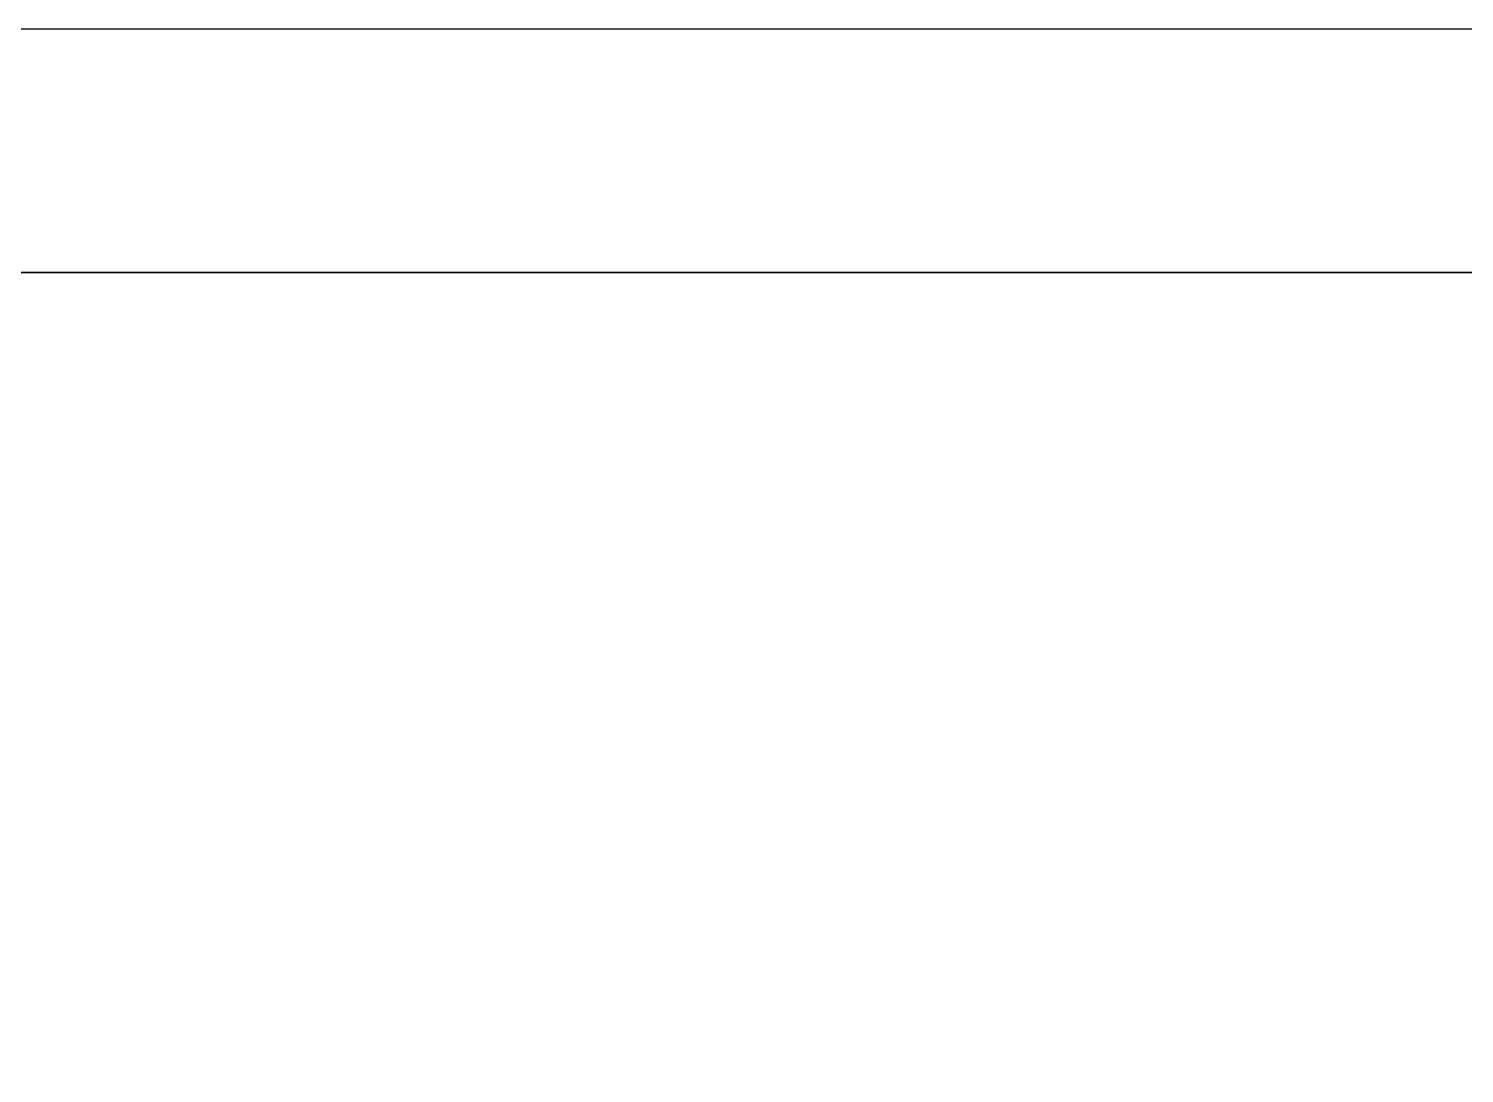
# Paper-space layout 'A2mask' of a CAD drawing. Extents: x 0 to 564, y 0 to 393.
# Drawn here: x 465.99 to 490.73, y 70.2 to 88.2 of the extents above; entities that cross this region are included whole.
import ezdxf
from ezdxf.enums import TextEntityAlignment as Align

# ---------------------------------------------------------------- set-up
doc = ezdxf.new("R2010")
doc.units = 0
doc.layers.get('0').update_dxf_attribs({"linetype": 'CONTINUOUS'})
doc.layers.get('Defpoints').update_dxf_attribs({"linetype": 'CONTINUOUS'})
doc.layers.add('JPP_Mask', color=7, linetype='CONTINUOUS')
doc.styles.add('JPP', font='arial.ttf')

# ---------------------------------------------------------------- blocks, each defined once
blk = doc.blocks.new('A2mask')
at = {"color": 154, "true_color": 0x004a91}
blk.add_line((560, 84), (441, 84), dxfattribs=at)
at = {"layer": 'Defpoints'}
blk.add_lwpolyline([(437.5, 0), (437.5, 84), (563.5, 84)], dxfattribs=at)
at = {"color": 7, "style": 'JPP'}
for tag, p in [('Client', (516.6, 80.5)), ('Project1', (516.6, 63)), ('Project2', (516.6, 57.75)), ('Project3', (516.6, 52.5)), ('Title1', (516.6, 40.25)), ('Title2', (516.6, 35)), ('Title3', (516.6, 29.75)), ('Status', (441, 5.25))]:
    blk.add_attdef(tag, text='', height=2.5, dxfattribs=at).set_placement(p, align=Align.MIDDLE_LEFT)
at = {"color": 2, "style": 'JPP'}
for tag, p in [('Scale', (460.25, 17.5)), ('Drawn', (491.75, 17.5)), ('Checked', (523.25, 17.5)), ('Date', (554.75, 17.5))]:
    blk.add_attdef(tag, text='', height=1.4, dxfattribs=at).set_placement(p, align=Align.MIDDLE_CENTER)
at = {"color": 6, "style": 'JPP'}
for tag, p in [('Ref', (504, 5.25)), ('DrgNo.', (533.4, 5.25))]:
    blk.add_attdef(tag, text='', height=2.8, dxfattribs=at).set_placement(p, align=Align.MIDDLE_LEFT)
blk.add_attdef('Rev', text='', height=2.8, dxfattribs=at).set_placement((557.392, 5.25), align=Align.MIDDLE_CENTER)
blk = doc.blocks.new('A0A1revisionblock')
at = {"layer": 'Defpoints'}
for p, q in [((0, 6), (180, 6)), ((0, 0), (180, 0))]:
    blk.add_line(p, q, dxfattribs=at)
at = {"color": 2, "style": 'JPP', "flags": 8}
for tag, p in [('RevLetter', (7.525, 2)), ('RevNote_001', (12.739, 1.999)), ('RevBy', (127.525, 2)), ('RevChecked', (148.025, 2)), ('RevDate', (164.025, 2))]:
    blk.add_attdef(tag, p, '', height=2, dxfattribs=at)
blk = doc.blocks.new('A2Rrevisionblock')
at = {"xscale": 0.7, "yscale": 0.7, "zscale": 0.7}
blk.add_blockref('A0A1revisionblock', (0, 0), dxfattribs=at)

psp = doc.layouts.new('A2mask')

# ---------------------------------------------------------------- block references
psp.add_blockref('A2Rrevisionblock', (437.5, 84))
at = {"layer": 'JPP_Mask'}
psp.add_blockref('A2mask', (0, 0), dxfattribs=at)

doc.saveas('drawing.dxf')
